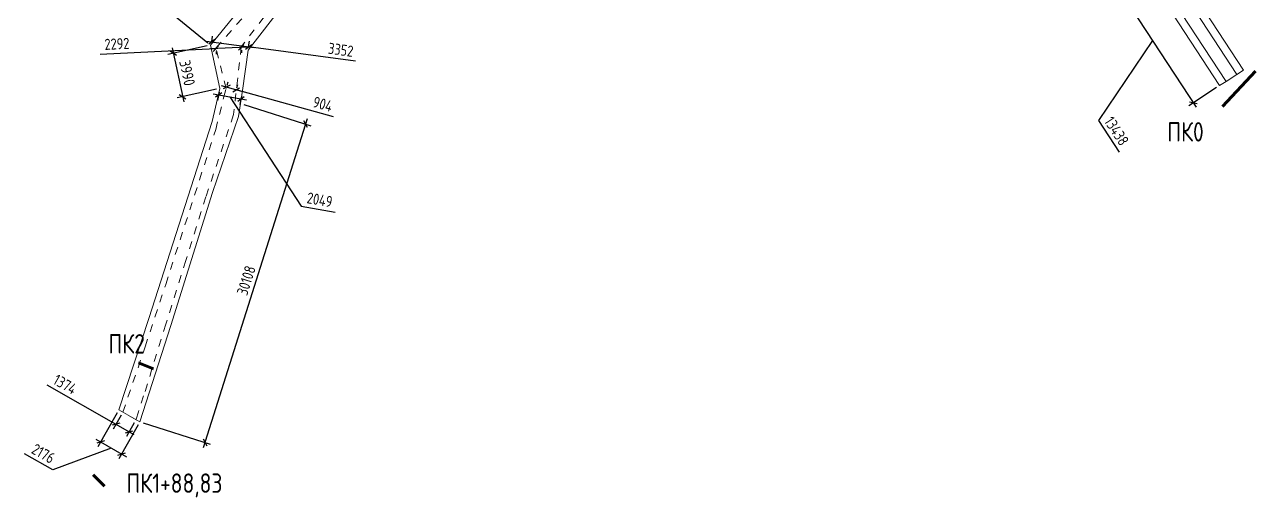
# Model space of a CAD drawing. Header units: millimetres. Extents: x 23457745 to 25202521, y 22218467 to 22861220.
# Drawn here: x 24552813 to 24663909, y 22498161 to 22540791 of the extents above; entities that cross this region are included whole.
import ezdxf

# ---------------------------------------------------------------- set-up
doc = ezdxf.new("R2010")
doc.units = ezdxf.units.MM
doc.linetypes.add('Штриховая', pattern=[2822.222233, 1411.111116, -1411.111116])
doc.layers.add('Пикеты', color=1, linetype='Continuous', lineweight=60)
doc.styles.add('GOST 2.304', font='GOST_type.ttf')
doc.dimstyles.new('SPDS', dxfattribs={"dimscale": 100, "dimtxt": 2, "dimasz": 1, "dimexe": 1, "dimexo": 0.625, "dimgap": 0.7, "dimtad": 1, "dimdec": 0, "dimrnd": 0.001, "dimtxsty": 'GOST 2.304', "dimblk": 'OBLIQUE', "dimcen": 1.5, "dimdle": 1, "dimadec": 0, "dimazin": 2, "dimtfac": 0.75, "dimtdec": 0, "dimtmove": 1, "dimatfit": 3, "dimldrblk": 'OBLIQUE', "dimfxl": 1.25, "dimtolj": 1, "dimarcsym": 0})

# ---------------------------------------------------------------- blocks, each defined once
blk = doc.blocks.new('_Oblique')
at = {"color": 0, "linetype": 'ByBlock', "lineweight": -2}
blk.add_line((-0.5, -0.5), (0.5, 0.5), dxfattribs=at)
blk = doc.blocks.new('*D158')
at = {"color": 0, "lineweight": -2, "transparency": 16777216}
for p, q in [((24571781, 22553785), (24563327, 22543385)), ((24577181, 22548752), (24571078, 22553713)), ((24569358, 22539128), (24563255, 22544088))]:
    blk.add_line(p, q, dxfattribs=at)
at = {"layer": 'Defpoints', "color": 0, "lineweight": 30, "transparency": 16777216}
for p in [(24577423, 22548555), (24563643, 22543773), (24569600, 22538931)]:
    blk.add_point(p, dxfattribs=at)
at = {"color": 0, "lineweight": -2, "transparency": 16777216, "xscale": 500.0000000000001, "yscale": 500.0000000000001, "zscale": 500.0000000000001}
for p, rotation in [((24571466, 22553397), 50.89535724804644), ((24563643, 22543773), 230.8953572480465)]:
    blk.add_blockref('_Oblique', p, dxfattribs=dict(at, rotation=rotation))
at = {"color": 0, "transparency": 16777216, "insert": (24566894, 22549122), "char_height": 1000, "attachment_point": 5, "rotation": 50.89536, "style": 'GOST 2.304'}
blk.add_mtext('\\A1;12403', dxfattribs=at)
blk = doc.blocks.new('*D159')
at = {"color": 0, "lineweight": -2, "transparency": 16777216}
for p, q in [((24569295, 22538865), (24565747, 22538104)), ((24566131, 22538698), (24567177, 22533818)), ((24570132, 22534964), (24566584, 22534202))]:
    blk.add_line(p, q, dxfattribs=at)
at = {"layer": 'Defpoints', "color": 0, "lineweight": 30, "transparency": 16777216}
for p in [(24569600, 22538931), (24570438, 22535029), (24567073, 22534307)]:
    blk.add_point(p, dxfattribs=at)
at = {"color": 0, "lineweight": -2, "transparency": 16777216, "xscale": 500.0000000000001, "yscale": 500.0000000000001, "zscale": 500.0000000000001}
for p, rotation in [((24566235, 22538209), 102.1101454427824), ((24567073, 22534307), 282.1101454427824)]:
    blk.add_blockref('_Oblique', p, dxfattribs=dict(at, rotation=rotation))
at = {"color": 0, "transparency": 16777216, "insert": (24567486, 22536436), "char_height": 1000, "attachment_point": 5, "rotation": 282.11015, "style": 'GOST 2.304'}
blk.add_mtext('\\A1;3990', dxfattribs=at)
blk = doc.blocks.new('*D161')
at = {"color": 0, "lineweight": -2, "transparency": 16777216}
for p, q in [((24559621, 22538134), (24570079, 22538632)), ((24572869, 22538765), (24569580, 22538608)), ((24570092, 22538365), (24570103, 22538133)), ((24572382, 22538474), (24572393, 22538242))]:
    blk.add_line(p, q, dxfattribs=at)
at = {"layer": 'Defpoints', "color": 0, "lineweight": 30, "transparency": 16777216}
for p in [(24570077, 22538677), (24570079, 22538632), (24572367, 22538786)]:
    blk.add_point(p, dxfattribs=at)
at = {"color": 0, "lineweight": -2, "transparency": 16777216, "xscale": 500.0000000000001, "yscale": 500.0000000000001, "zscale": 500.0000000000001}
for p, rotation in [((24570079, 22538632), 182.7254624450235), ((24572369, 22538741), 2.725462445023501)]:
    blk.add_blockref('_Oblique', p, dxfattribs=dict(at, rotation=rotation))
at = {"color": 0, "transparency": 16777216, "insert": (24561147, 22539059), "char_height": 1000, "attachment_point": 5, "rotation": 2.72546, "style": 'GOST 2.304'}
blk.add_mtext('\\A1;2292', dxfattribs=at)
blk = doc.blocks.new('*D162')
at = {"color": 0, "lineweight": -2, "transparency": 16777216}
for p, q in [((24570563, 22535297), (24572397, 22534784)), ((24571093, 22535338), (24571179, 22535644)), ((24580692, 22532467), (24571915, 22534919)), ((24571964, 22535094), (24572050, 22535401))]:
    blk.add_line(p, q, dxfattribs=at)
at = {"layer": 'Defpoints', "color": 0, "lineweight": 30, "transparency": 16777216}
for p in [(24571009, 22535037), (24571880, 22534793), (24571915, 22534919)]:
    blk.add_point(p, dxfattribs=at)
at = {"color": 0, "lineweight": -2, "transparency": 16777216, "xscale": 500.0000000000001, "yscale": 500.0000000000001, "zscale": 500.0000000000001}
for p, rotation in [((24571044, 22535162), 164.3897686348438), ((24571915, 22534919), 344.3897686348438)]:
    blk.add_blockref('_Oblique', p, dxfattribs=dict(at, rotation=rotation))
at = {"color": 0, "transparency": 16777216, "insert": (24579723, 22533621), "char_height": 1000, "attachment_point": 5, "rotation": 344.38977, "style": 'GOST 2.304'}
blk.add_mtext('\\A1;904', dxfattribs=at)
blk = doc.blocks.new('*D163')
at = {"color": 0, "lineweight": -2, "transparency": 16777216}
for p, q in [((24569212, 22539313), (24573525, 22538727)), ((24569707, 22539240), (24569775, 22539741)), ((24573029, 22538789), (24573097, 22539290)), ((24582685, 22537483), (24573030, 22538794))]:
    blk.add_line(p, q, dxfattribs=at)
at = {"layer": 'Defpoints', "color": 0, "lineweight": 30, "transparency": 16777216}
for p in [(24569665, 22538931), (24572987, 22538479), (24573030, 22538794)]:
    blk.add_point(p, dxfattribs=at)
at = {"color": 0, "lineweight": -2, "transparency": 16777216, "xscale": 500.0000000000001, "yscale": 500.0000000000001, "zscale": 500.0000000000001}
for p, rotation in [((24569708, 22539245), 172.265487900177), ((24573030, 22538794), 352.265487900177)]:
    blk.add_blockref('_Oblique', p, dxfattribs=dict(at, rotation=rotation))
at = {"color": 0, "transparency": 16777216, "insert": (24581352, 22538523), "char_height": 1000, "attachment_point": 5, "rotation": 352.26549, "style": 'GOST 2.304'}
blk.add_mtext('\\A1;3352', dxfattribs=at)
blk = doc.blocks.new('*D164')
at = {"color": 0, "lineweight": -2, "transparency": 16777216}
for p, q in [((24570368, 22534709), (24570235, 22533960)), ((24569830, 22534539), (24572831, 22534007)), ((24571331, 22534273), (24577761, 22524428)), ((24572385, 22534352), (24572252, 22533602)), ((24577761, 22524428), (24580842, 22523881))]:
    blk.add_line(p, q, dxfattribs=at)
at = {"layer": 'Defpoints', "color": 0, "lineweight": 30, "transparency": 16777216}
for p in [(24570422, 22535017), (24572339, 22534094), (24572439, 22534659)]:
    blk.add_point(p, dxfattribs=at)
at = {"color": 0, "lineweight": -2, "transparency": 16777216, "xscale": 500.0000000000001, "yscale": 500.0000000000001, "zscale": 500.0000000000001}
for p, rotation in [((24570322, 22534452), 169.9358570903795), ((24572339, 22534094), 349.9358570903796)]:
    blk.add_blockref('_Oblique', p, dxfattribs=dict(at, rotation=rotation))
at = {"color": 0, "transparency": 16777216, "insert": (24579450, 22524993), "char_height": 1000, "attachment_point": 5, "rotation": 349.93586, "style": 'GOST 2.304'}
blk.add_mtext('\\A1;2049', dxfattribs=at)
blk = doc.blocks.new('*D165')
at = {"color": 0, "lineweight": -2, "transparency": 16777216}
for p, q in [((24572598, 22533580), (24578648, 22531666)), ((24578322, 22532294), (24568939, 22502635)), ((24563517, 22504875), (24569566, 22502961))]:
    blk.add_line(p, q, dxfattribs=at)
at = {"layer": 'Defpoints', "color": 0, "lineweight": 30, "transparency": 16777216}
for p in [(24572300, 22533674), (24563219, 22504969), (24569090, 22503111)]:
    blk.add_point(p, dxfattribs=at)
at = {"color": 0, "lineweight": -2, "transparency": 16777216, "xscale": 500.0000000000001, "yscale": 500.0000000000001, "zscale": 500.0000000000001}
for p, rotation in [((24578171, 22531817), 72.44451939183939), ((24569090, 22503111), 252.4445193918393)]:
    blk.add_blockref('_Oblique', p, dxfattribs=dict(at, rotation=rotation))
at = {"color": 0, "transparency": 16777216, "insert": (24572819, 22517721), "char_height": 1000, "attachment_point": 5, "rotation": 72.44452, "style": 'GOST 2.304'}
blk.add_mtext('\\A1;30108', dxfattribs=at)
blk = doc.blocks.new('*D166')
at = {"color": 0, "lineweight": -2, "transparency": 16777216}
for p, q in [((24561173, 22505775), (24559430, 22502717)), ((24563064, 22504697), (24561321, 22501639)), ((24560623, 22502612), (24555345, 22500647)), ((24559243, 22503399), (24562003, 22501826)), ((24555345, 22500647), (24552813, 22502090))]:
    blk.add_line(p, q, dxfattribs=at)
at = {"layer": 'Defpoints', "color": 0, "lineweight": 30, "transparency": 16777216}
for p in [(24561328, 22506046), (24563219, 22504969), (24561568, 22502073)]:
    blk.add_point(p, dxfattribs=at)
at = {"color": 0, "lineweight": -2, "transparency": 16777216, "xscale": 500.0000000000001, "yscale": 500.0000000000001, "zscale": 500.0000000000001}
for p, rotation in [((24559678, 22503151), 150.3172499599481), ((24561568, 22502073), 330.3172499599481)]:
    blk.add_blockref('_Oblique', p, dxfattribs=dict(at, rotation=rotation))
at = {"color": 0, "transparency": 16777216, "insert": (24554500, 22502108), "char_height": 1000, "attachment_point": 5, "rotation": 330.31725, "style": 'GOST 2.304'}
blk.add_mtext('\\A1;2176', dxfattribs=at)
blk = doc.blocks.new('*D167')
at = {"color": 0, "lineweight": -2, "transparency": 16777216}
for p, q in [((24554808, 22508320), (24561056, 22504758)), ((24560622, 22505006), (24562685, 22503830)), ((24561522, 22505576), (24560809, 22504324)), ((24562716, 22504895), (24562003, 22503643))]:
    blk.add_line(p, q, dxfattribs=at)
at = {"layer": 'Defpoints', "color": 0, "lineweight": 30, "transparency": 16777216}
for p in [(24561677, 22505848), (24562871, 22505167), (24562250, 22504078)]:
    blk.add_point(p, dxfattribs=at)
at = {"color": 0, "lineweight": -2, "transparency": 16777216, "xscale": 500.0000000000001, "yscale": 500.0000000000001, "zscale": 500.0000000000001}
for p, rotation in [((24561056, 22504758), 150.3172499600751), ((24562250, 22504078), 330.3172499600752)]:
    blk.add_blockref('_Oblique', p, dxfattribs=dict(at, rotation=rotation))
at = {"color": 0, "transparency": 16777216, "insert": (24556464, 22508354), "char_height": 1000, "attachment_point": 5, "rotation": 330.31725, "style": 'GOST 2.304'}
blk.add_mtext('\\A1;1374', dxfattribs=at)
blk = doc.blocks.new('*D184')
at = {"color": 0, "lineweight": -2, "transparency": 16777216}
for p, q in [((24653054, 22546372), (24650534, 22544725)), ((24658581, 22533334), (24650679, 22545417)), ((24654630, 22539375), (24649734, 22532157)), ((24660409, 22535126), (24657889, 22533478)), ((24649734, 22532157), (24651604, 22529299))]:
    blk.add_line(p, q, dxfattribs=at)
at = {"layer": 'Defpoints', "color": 0, "lineweight": 30, "transparency": 16777216}
for p in [(24653315, 22546543), (24650953, 22544998), (24660670, 22535297)]:
    blk.add_point(p, dxfattribs=at)
at = {"color": 0, "lineweight": -2, "transparency": 16777216, "xscale": 500.0000000000001, "yscale": 500.0000000000001, "zscale": 500.0000000000001}
for p, rotation in [((24650953, 22544998), 123.1842176744561), ((24658307, 22533752), 303.1842176744561)]:
    blk.add_blockref('_Oblique', p, dxfattribs=dict(at, rotation=rotation))
at = {"color": 0, "transparency": 16777216, "insert": (24651381, 22531193), "char_height": 1000, "attachment_point": 5, "rotation": 303.18422, "style": 'GOST 2.304'}
blk.add_mtext('\\A1;13438', dxfattribs=at)

msp = doc.modelspace()

# ---------------------------------------------------------------- linework, layer by layer
at = {"lineweight": 20}
for points in [[(24561327.995, 22506046.456), (24563218.577, 22504968.841), (24566019.947, 22513668.886), (24569785.503, 22525642.558), (24572133.955, 22532500.999), (24572466.037, 22534847.941), (24572986.882, 22538479.472), (24579270.542, 22546611.35), (24581861.195, 22547536.763), (24592317.777, 22552019.742), (24594349.337, 22553234.247), (24598917.183, 22567634.372), (24598686.419, 22569102.8), (24595886.008, 22570293.942), (24596102.158, 22567921.45), (24592245.191, 22554361.018), (24591498.771, 22553896.592), (24580939.602, 22549974.829), (24577423.221, 22548555.034), (24569600.385, 22538930.63), (24570437.508, 22535029.173), (24569726.915, 22532063.603), (24564036.106, 22514277.227), (24561327.995, 22506046.456)], [(24655462.953, 22547944.33), (24662823.584, 22536681.273), (24662237.609, 22536298.345), (24661264.751, 22535666.564), (24660670.067, 22535297.307), (24653315.267, 22546543.379), (24653910.864, 22546911.162), (24654881.431, 22547546.457), (24655462.953, 22547944.33)]]:
    msp.add_lwpolyline(points, dxfattribs=at)
at = {"color": 5, "linetype": 'Штриховая', "lineweight": 20, "ltscale": 0.5}
msp.add_lwpolyline([(24578684.669, 22547062.601), (24572367.017, 22538786.233), (24571668.193, 22532674), (24569175.804, 22525270.947), (24567359.014, 22519531.636), (24565568.526, 22513783.122), (24563558.746, 22507324.554), (24563091.449, 22505886.36), (24562871.062, 22505166.922), (24561677.043, 22505847.501), (24563696.337, 22511743.337), (24565545.094, 22517370.987), (24568607.457, 22526800.902), (24570061.845, 22531326.737), (24570796.894, 22534277.142), (24571009.151, 22535036.837), (24570077.238, 22538677.23), (24575284.076, 22544554.932)], dxfattribs=at)
at = {"color": 5, "lineweight": 20}
msp.add_lwpolyline([(24654881.431, 22547546.457), (24662237.609, 22536298.345), (24661264.751, 22535666.564), (24653910.864, 22546911.162), (24654881.431, 22547546.457)], dxfattribs=at)
at = {"layer": 'Пикеты', "color": 240, "lineweight": 70, "true_color": 0xed1f24}
for p, q in [((24660932.521, 22533422.846), (24663908.531, 22536602.26)), ((24564431.753, 22509746.581), (24563086.448, 22510291.935)), ((24560030.662, 22499179.213), (24559003.355, 22500204.834))]:
    msp.add_line(p, q, dxfattribs=at)

# ---------------------------------------------------------------- texts
at = {"layer": 'Пикеты', "style": 'GOST 2.304'}
for s, p in [('ПК0', (24655949.971, 22530248.443, -101739)), ('ПК2', (24560382.385, 22511134.166, -228747)), ('ПК1+88,83', (24562005.339, 22498569.234, -228747))]:
    msp.add_text(s, height=1750, dxfattribs=at).set_placement(p)

# ---------------------------------------------------------------- dimensions: what is measured, and where the dimension line sits
for p1, p2, distance, picture, middle in [((24577423.221, 22548555.034), (24569600.385, 22538930.63), -7677.292, '*D158', (24566894.11, 22549121.776)), ((24569600.385, 22538930.63), (24570437.508, 22535029.173), -3441.519, '*D159', (24567485.798, 22536436.372)), ((24572299.996, 22533674.47), (24563218.577, 22504968.841), 6157.761, '*D165', (24572819.5, 22517720.788))]:
    dim = msp.add_aligned_dim(p1=p1, p2=p2, distance=distance, dimstyle='SPDS', override={"dimscale": 500, "dimlfac": 1})
    dim.commit()
    dim.dimension.update_dxf_attribs({"geometry": picture, "text_midpoint": middle})
for base, p1, p2, angle, picture, middle in [((24650952.582, 22544998.211), (24660670.067, 22535297.307), (24653315.267, 22546543.379), 123.18421767, '*D184', (24649925.874, 22531864.116)), ((24570079.379, 22538632.265), (24572367.017, 22538786.233), (24570077.238, 22538677.23), 182.72546244, '*D161', (24561168.883, 22538596.745)), ((24573029.646, 22538794.331), (24569665.12, 22538930.63), (24572986.882, 22538479.472), 352.2654879, '*D163', (24581072.626, 22536464.464)), ((24572339.028, 22534094.052), (24570422.328, 22535017.183), (24572439.331, 22534659.202), 349.93585709, '*D164', (24578105.486, 22524366.961)), ((24571915.283, 22534919.005), (24571009.151, 22535036.837), (24571880.208, 22534793.466), 344.38976863, '*D162', (24579564.917, 22533054.427)), ((24562250.137, 22504077.562), (24561677.043, 22505847.501), (24562871.062, 22505166.922), 330.31724996, '*D167', (24555900.188, 22507364.516)), ((24561568.215, 22502073.423), (24561327.995, 22506046.456), (24563218.577, 22504968.841), 330.31724996, '*D166', (24555041.102, 22500819.957))]:
    dim = msp.add_linear_dim(base=base, p1=p1, p2=p2, angle=angle, dimstyle='SPDS', override={"dimscale": 500, "dimlfac": 1})
    dim.commit()
    dim.dimension.update_dxf_attribs({"geometry": picture, "text_midpoint": middle, "dimtype": 161})

doc.saveas('drawing.dxf')
